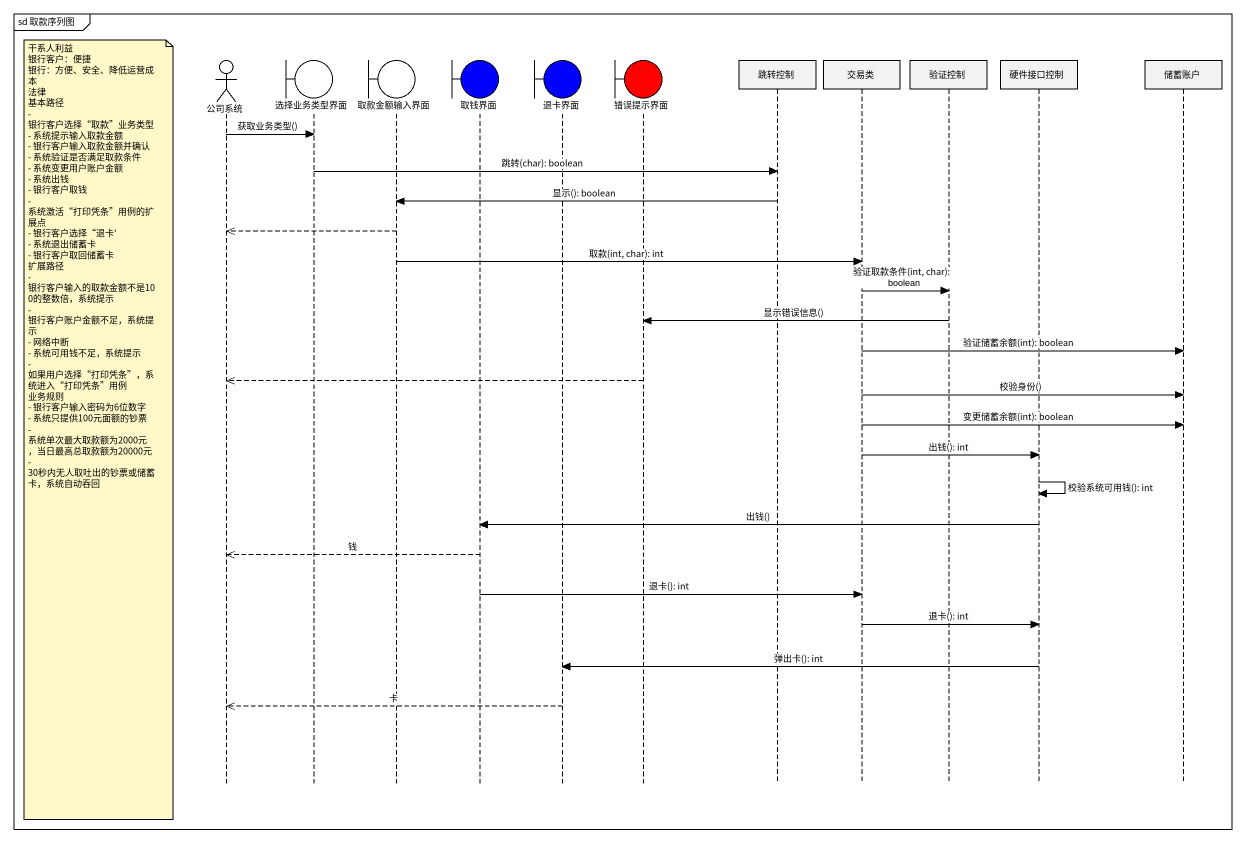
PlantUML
@startuml
mainframe sd 取款序列图
hide footbox
actor 公司系统
boundary 选择业务类型界面
boundary 取款金额输入界面
boundary 取钱界面 #0000FF
boundary 退卡界面 #0000FF
boundary 错误提示界面 #FF0000
participant 跳转控制
participant 交易类
participant 验证控制
participant 硬件接口控制
participant 储蓄账户

公司系统 -> 选择业务类型界面 : 获取业务类型()
选择业务类型界面 -> 跳转控制 : 跳转(char): boolean
跳转控制 -> 取款金额输入界面 : 显示(): boolean
取款金额输入界面 -->> 公司系统
取款金额输入界面 -> 交易类 : 取款(int, char): int
交易类 -> 验证控制 : 验证取款条件(int, char): boolean
验证控制 -> 错误提示界面 : 显示错误信息()
交易类 -> 储蓄账户 : 验证储蓄余额(int): boolean
错误提示界面 -->> 公司系统
交易类 -> 储蓄账户 : 校验身份()
交易类 -> 储蓄账户 : 变更储蓄余额(int): boolean
note left of 公司系统
  干系人利益
  银行客户：便捷
  银行：方便、安全、降低运营成本
  法律
  基本路径
  - 银行客户选择“取款”业务类型
  - 系统提示输入取款金额
  - 银行客户输入取款金额并确认
  - 系统验证是否满足取款条件
  - 系统变更用户账户金额
  - 系统出钱
  - 银行客户取钱
  - 系统激活“打印凭条”用例的扩展点
  - 银行客户选择“退卡'
  - 系统退出储蓄卡
  - 银行客户取回储蓄卡
  扩展路径
  - 银行客户输入的取款金额不是100的整数倍，系统提示
  - 银行客户账户金额不足，系统提示
  - 网络中断
  - 系统可用钱不足，系统提示
  - 如果用户选择“打印凭条”，系统进入“打印凭条”用例
  业务规则
  - 银行客户输入密码为6位数字
  - 系统只提供100元面额的钞票
  - 系统单次最大取款额为2000元，当日最高总取款额为20000元
  - 30秒内无人取吐出的钞票或储蓄卡，系统自动吞回
end note
交易类 -> 硬件接口控制 : 出钱(): int
硬件接口控制 -> 硬件接口控制 : 校验系统可用钱(): int
硬件接口控制 -> 取钱界面 : 出钱()
取钱界面 -->> 公司系统 : 钱
取钱界面 -> 交易类 : 退卡(): int
交易类 -> 硬件接口控制 : 退卡(): int
硬件接口控制 -> 退卡界面 : 弹出卡(): int
退卡界面 -->> 公司系统 : 卡
@enduml
